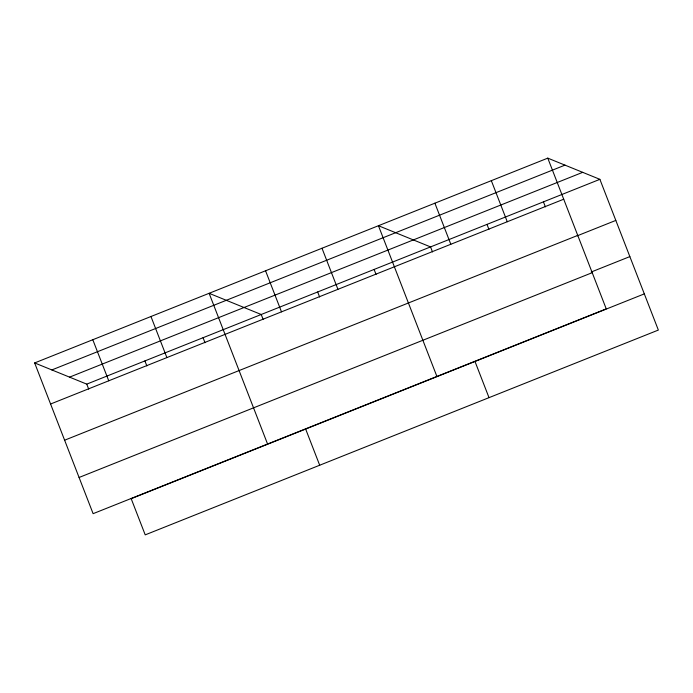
<?xml version="1.0" encoding="UTF-8"?>
<svg xmlns="http://www.w3.org/2000/svg" width="693" height="693" viewBox="0 0 693 693"><rect width="100%" height="100%" fill="white"/><g stroke="black" fill="none" stroke-linecap="round" stroke-linejoin="round"><path stroke-width="1.04" d="M547.782 158.134L606.245 308.87L93.113 513.669L34.65 362.933L547.782 158.134L599.887 179.331L658.35 330.067L145.218 534.866L131.185 498.683L644.317 293.884M51.845 369.932L564.977 165.133M69.56 377.139L582.692 172.34M34.65 362.933L86.755 384.13L599.887 179.331M50.58 404.01L563.712 199.212M64.622 440.202L577.745 235.403M577.2 235.828L615.817 220.417M591.233 272.011L629.85 256.601M79.08 477.477L592.203 272.687M543.442 201.862L545.382 206.869M491.337 180.665L507.267 221.743M486.997 224.393L488.937 229.4M434.892 203.188L450.822 244.274M432.493 251.923L430.552 246.916L378.447 225.719L436.911 376.455M474.982 361.46L489.015 397.652M374.107 269.447L376.048 274.454M322.002 248.25L337.933 289.327M317.663 291.97L319.612 296.985M265.558 270.772L281.488 311.85M263.167 319.508L261.218 314.501L209.113 293.304L267.576 444.031M305.648 429.045L319.69 465.237M203.066 337.708L205.007 342.723M150.961 316.51L166.892 357.597M144.915 360.923L146.855 365.93M92.801 339.726L108.74 380.803M86.755 384.13L88.704 389.145"/></g></svg>
